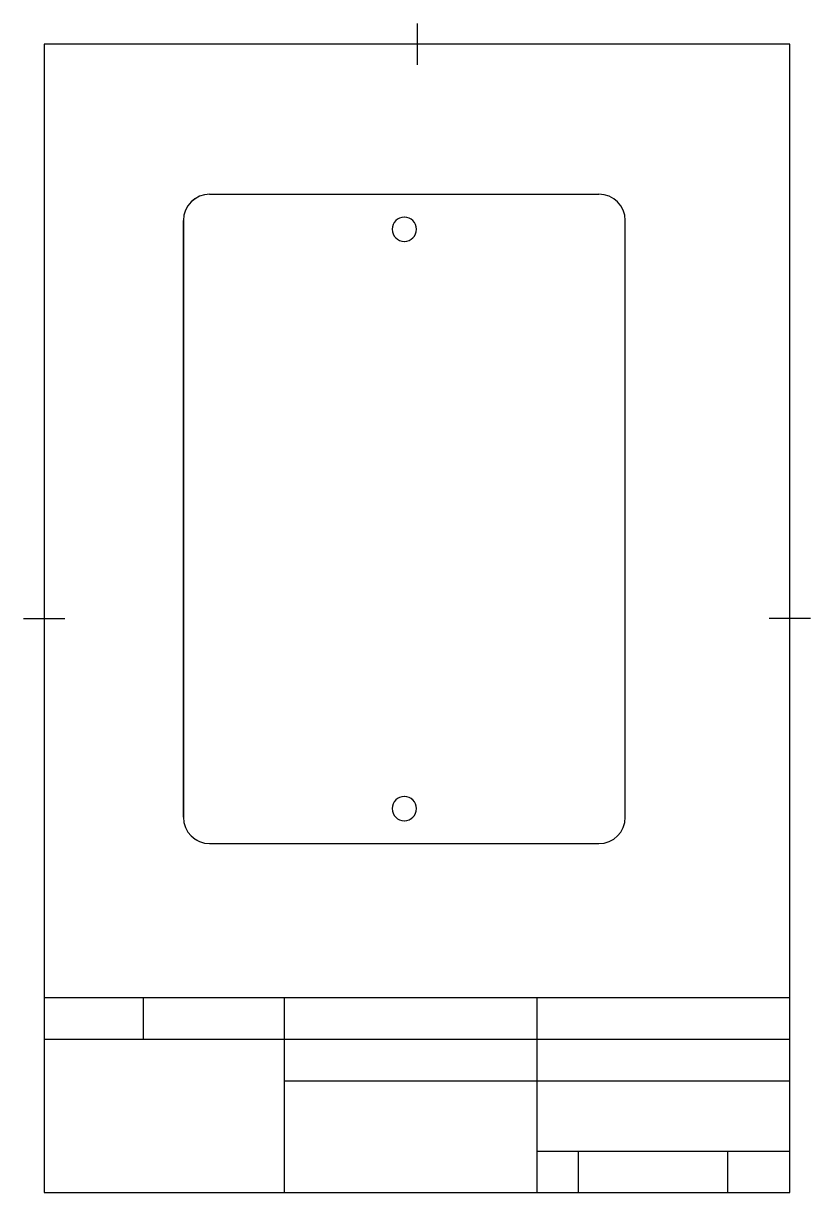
# Model space of a CAD drawing. Header units: millimetres. Extents: x 15 to 205, y 10 to 292.
import ezdxf

# ---------------------------------------------------------------- set-up
doc = ezdxf.new("R2010")
doc.units = ezdxf.units.MM
doc.layers.get('0').update_dxf_attribs({"linetype": 'CONTINUOUS'})

msp = doc.modelspace()

# ---------------------------------------------------------------- linework, layer by layer
at = {"color": 0}
for p, q in [((109.983, 291.973), (109.983, 281.982)), ((199.982, 286.978), (19.9815, 286.978)), ((19.9815, 286.978), (19.9815, 9.99077)), ((199.982, 9.99077), (199.982, 286.978)), ((59.9447, 250.762), (153.881, 250.762)), ((53.5947, 100.499), (53.5947, 244.412)), ((53.6152, 244.412), (53.6152, 100.499)), ((160.231, 100.499), (160.231, 244.412)), ((14.9862, 148.483), (24.9976, 148.483)), ((204.978, 148.483), (194.987, 148.483)), ((59.9447, 94.149), (153.881, 94.149)), ((199.982, 56.9807), (19.9815, 56.9807)), ((19.9815, 56.9807), (19.9815, 9.99077)), ((43.9843, 46.9896), (43.9843, 56.9807)), ((77.9776, 9.99077), (77.9776, 56.9807)), ((138.981, 9.99077), (138.981, 56.9807)), ((199.982, 9.99077), (199.982, 56.9807)), ((19.9815, 46.9896), (199.982, 46.9896)), ((77.9776, 36.9782), (199.982, 36.9782)), ((138.981, 19.9815), (199.982, 19.9815)), ((148.992, 9.99077), (148.992, 19.9815)), ((184.976, 9.99077), (184.976, 19.9815)), ((19.9815, 9.99077), (199.982, 9.99077)), ((19.9815, 9.99077), (199.982, 9.99077))]:
    msp.add_line(p, q, dxfattribs=at)
for points in [[(59.9542, 250.782), (56.4416, 250.782), (53.5947, 247.935), (53.5947, 244.423)], [(59.9765, 250.782), (56.4624, 250.782), (53.6152, 247.935), (53.6152, 244.423)], [(160.254, 244.423), (160.254, 247.935), (157.405, 250.782), (153.892, 250.782)], [(106.923, 245.258), (105.304, 245.258), (103.992, 243.946), (103.992, 242.327)], [(109.854, 242.327), (109.854, 243.946), (108.543, 245.258), (106.923, 245.258)], [(109.854, 242.327), (109.854, 243.942), (108.547, 245.254), (106.932, 245.258)], [(103.992, 242.327), (103.992, 240.707), (105.304, 239.396), (106.923, 239.396)], [(106.923, 239.396), (108.543, 239.396), (109.854, 240.707), (109.854, 242.327)], [(106.932, 239.396), (108.547, 239.4), (109.854, 240.71), (109.854, 242.327)], [(106.923, 105.537), (105.304, 105.537), (103.992, 104.224), (103.992, 102.606)], [(109.854, 102.606), (109.854, 104.224), (108.543, 105.537), (106.923, 105.537)], [(109.854, 102.606), (109.854, 104.221), (108.547, 105.533), (106.932, 105.537)], [(103.992, 102.606), (103.992, 100.987), (105.304, 99.6735), (106.923, 99.6735)], [(106.923, 99.6735), (108.543, 99.6735), (109.854, 100.987), (109.854, 102.606)], [(106.932, 99.6735), (108.547, 99.6791), (109.854, 100.99), (109.854, 102.606)], [(53.5947, 100.51), (53.5947, 96.9973), (56.4416, 94.149), (59.9542, 94.149)], [(53.6152, 100.51), (53.6152, 96.9973), (56.4624, 94.149), (59.9765, 94.149)], [(153.892, 94.149), (157.405, 94.149), (160.254, 96.9973), (160.254, 100.51)]]:
    msp.add_open_spline(points, degree=3, dxfattribs=at)

doc.saveas('drawing.dxf')
